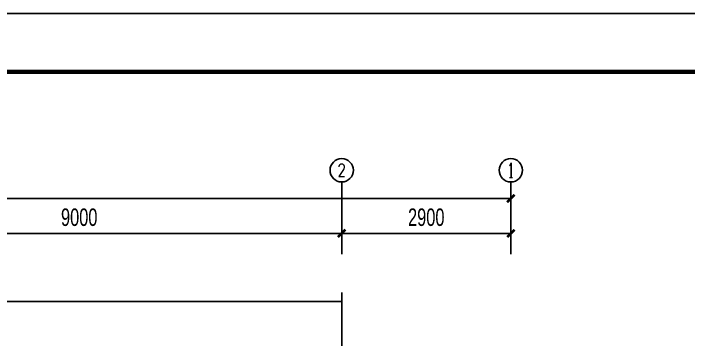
# Model space of a CAD drawing. Extents: x -316592 to 60787, y -138940 to -60306.
# Drawn here: x -6077 to 5496, y -114830 to -109240 of the extents above; entities that cross this region are included whole.
import ezdxf
from ezdxf.enums import TextEntityAlignment as Align

# ---------------------------------------------------------------- set-up
doc = ezdxf.new("R2010")
doc.units = 0
doc.header["$LTSCALE"] = 1000
doc.header["$MEASUREMENT"] = 0
for name, color, linetype in [('AXIS', 4, 'Continuous'), ('AXIS_TEXT', 7, 'Continuous'), ('DIM_SYMB', 4, 'Continuous'), ('QQ', 8, 'Continuous')]:
    doc.layers.add(name, color=color, linetype=linetype)
doc.styles.add('_TCH_AXIS', font='COMPLEX', dxfattribs={"bigfont": 'GBCBIG'})
doc.styles.add('COMPLEX', font='COMPLEX')
doc.styles.add('HZ', font='HZTXT_E.SHX', dxfattribs={"width": 0.7, "bigfont": 'HZTXT.SHX'})
doc.dimstyles.new('LZGPS', dxfattribs={"dimscale": 100, "dimtxt": 3, "dimasz": 1, "dimexe": 1, "dimexo": 2, "dimgap": 1.25, "dimtad": 1, "dimdec": 0, "dimzin": 0, "dimdsep": 46, "dimtxsty": 'HZ', "dimblk": '$dimbk', "dimcen": 2, "dimclrd": 256, "dimclre": 256, "dimazin": 0, "dimtfac": 1, "dimtdec": 0, "dimtix": 1, "dimtmove": 2, "dimatfit": 3, "dimfxl": 0, "dimtolj": 1, "dimtzin": 0, "dimarcsym": 0})

# ---------------------------------------------------------------- blocks, each defined once
blk = doc.blocks.new('$dimbk')
blk.add_line((0, 0), (-1, 0))
blk.add_lwpolyline([(-0.64, -0.64, 0.45, 0.45, 0), (0.64, 0.64, 0.45, 0.45, 0)], format="xyseb")
blk = doc.blocks.new('*D117')
at = {"layer": 'AXIS', "lineweight": -2}
for p, q in [((-9450, -113367), (-9450, -112910)), ((-450, -113367), (-450, -112910)), ((-550, -113010), (-9350, -113010))]:
    blk.add_line(p, q, dxfattribs=at)
at = {"layer": 'Defpoints', "color": 0}
for p in [(-9450, -113010), (-9450, -113567), (-450, -113567)]:
    blk.add_point(p, dxfattribs=at)
at = {"layer": 'AXIS', "lineweight": -2, "xscale": 100, "yscale": 100, "zscale": 100, "rotation": 180}
blk.add_blockref('$dimbk', (-9450, -113010), dxfattribs=at)
at = {"layer": 'AXIS', "lineweight": -2, "xscale": 100, "yscale": 100, "zscale": 100}
blk.add_blockref('$dimbk', (-450, -113010), dxfattribs=at)
at = {"layer": 'AXIS', "color": 0, "insert": (-4950, -112735), "char_height": 300, "attachment_point": 5, "style": 'HZ'}
blk.add_mtext('\\A1;9000', dxfattribs=at)
blk = doc.blocks.new('*D118')
at = {"layer": 'AXIS', "lineweight": -2}
for p, q in [((-450, -113367), (-450, -112910)), ((2450, -113367), (2450, -112910)), ((2350, -113010), (-350, -113010))]:
    blk.add_line(p, q, dxfattribs=at)
at = {"layer": 'Defpoints', "color": 0}
for p in [(-450, -113010), (-450, -113567), (2450, -113567)]:
    blk.add_point(p, dxfattribs=at)
at = {"layer": 'AXIS', "lineweight": -2, "xscale": 100, "yscale": 100, "zscale": 100, "rotation": 180}
blk.add_blockref('$dimbk', (-450, -113010), dxfattribs=at)
at = {"layer": 'AXIS', "lineweight": -2, "xscale": 100, "yscale": 100, "zscale": 100}
blk.add_blockref('$dimbk', (2450, -113010), dxfattribs=at)
at = {"layer": 'AXIS', "color": 0, "insert": (1000, -112735), "char_height": 300, "attachment_point": 5, "style": 'HZ'}
blk.add_mtext('\\A1;2900', dxfattribs=at)
blk = doc.blocks.new('*D119')
at = {"layer": 'AXIS', "lineweight": -2}
for p, q in [((-19450, -113018), (-19450, -112311)), ((2450, -113018), (2450, -112311)), ((2350, -112411), (-19350, -112411))]:
    blk.add_line(p, q, dxfattribs=at)
at = {"layer": 'Defpoints', "color": 0}
for p in [(-19450, -112411), (-19450, -113218), (2450, -113218)]:
    blk.add_point(p, dxfattribs=at)
at = {"layer": 'AXIS', "lineweight": -2, "xscale": 100, "yscale": 100, "zscale": 100, "rotation": 180}
blk.add_blockref('$dimbk', (-19450, -112411), dxfattribs=at)
at = {"layer": 'AXIS', "lineweight": -2, "xscale": 100, "yscale": 100, "zscale": 100}
blk.add_blockref('$dimbk', (2450, -112411), dxfattribs=at)
at = {"layer": 'AXIS', "color": 0, "insert": (-8500, -112136), "char_height": 300, "attachment_point": 5, "style": 'HZ'}
blk.add_mtext('\\A1;21900', dxfattribs=at)
blk = doc.blocks.new('_AXISO')
blk.add_circle((0, 0), 0.5)
at = {"layer": 'AXIS_TEXT', "style": 'COMPLEX', "width": 1.041667}
blk.add_attdef('A', text='', height=0.56, dxfattribs=at).set_placement((-0.25, -0.28), (0.25, -0.28), align=Align.FIT)

msp = doc.modelspace()

# ---------------------------------------------------------------- linework, layer by layer
msp.add_lwpolyline([(11847.8, -138939.9), (11847.8, -109239.9), (-30152.2, -109239.9), (-30152.2, -138939.9)], close=True)
at = {"const_width": 70}
msp.add_lwpolyline([(10847.8, -110239.9), (-27152.2, -110239.9), (-27152.2, -137939.9), (10847.8, -137939.9), (10847.8, -110239.9)], dxfattribs=at)
at = {"layer": 'AXIS'}
for p, q in [((-450.2, -113367.6), (-450.2, -112128)), ((2449.8, -113367.6), (2449.8, -112128))]:
    msp.add_line(p, q, dxfattribs=at)
at = {"layer": 'DIM_SYMB'}
msp.add_lwpolyline([(-450.2, -118610.3), (-450.2, -116374.8), (-345.2, -116336.6), (-555.2, -116299.5), (-450.2, -116262.3), (-450.2, -114026.8)], dxfattribs=at)
at = {"layer": 'QQ'}
msp.add_line((-450.2, -114178), (-19450.2, -114178), dxfattribs=at)

# ---------------------------------------------------------------- block references
at = {"layer": 'AXIS'}
ref = msp.add_blockref('_AXISO', (-450.2, -111928), dxfattribs=dict(at, xscale=-400, yscale=400, zscale=400))
ref.add_attrib('A', '2', dxfattribs={"layer": 'AXIS_TEXT', "height": 219.2, "style": '_TCH_AXIS'}).set_placement((-523.3, -112037.6), (-377.2, -112037.6), align=Align.FIT)
ref = msp.add_blockref('_AXISO', (2449.8, -111928), dxfattribs=dict(at, xscale=-400, yscale=400, zscale=400))
ref.add_attrib('A', '1', dxfattribs={"layer": 'AXIS_TEXT', "height": 249.8, "style": '_TCH_AXIS'}).set_placement((2396.2, -112052.9), (2503.3, -112052.9), align=Align.FIT)

# ---------------------------------------------------------------- dimensions: what is measured, and where the dimension line sits
for p1, p2, distance, picture, middle in [((2449.8, -113217.6), (-19450.2, -113217.6), -806.7, '*D119', (-8500.2, -112135.9)), ((-450.2, -113566.9), (-9450.2, -113566.9), -556.7, '*D117', (-4950.2, -112735.1)), ((2449.8, -113566.9), (-450.2, -113566.9), -556.7, '*D118', (999.8, -112735.1))]:
    dim = msp.add_aligned_dim(p1=p1, p2=p2, distance=distance, dimstyle='LZGPS', dxfattribs=at)
    dim.commit()
    dim.dimension.update_dxf_attribs({"geometry": picture, "text_midpoint": middle})

doc.saveas('drawing.dxf')
